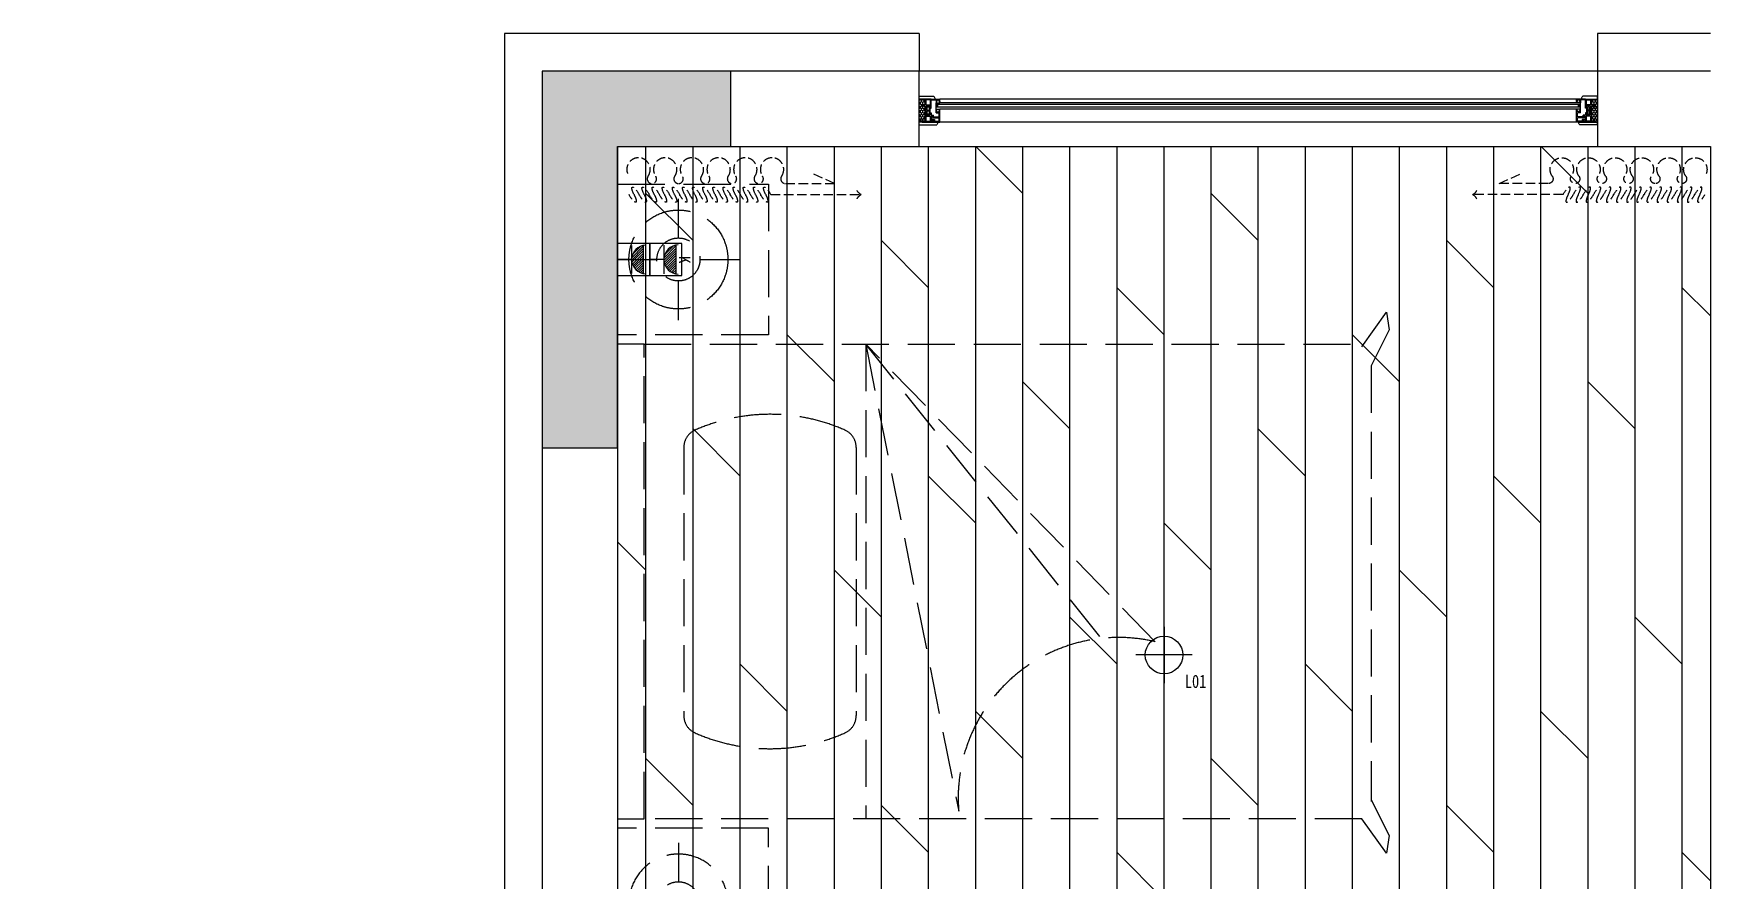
# Model space of a CAD drawing. Header units: millimetres. Extents: x -28014 to 297841, y -81741 to 47579.
# Drawn here: x 82283 to 86733, y -25408 to -23159 of the extents above; entities that cross this region are included whole.
import ezdxf

# ---------------------------------------------------------------- set-up
doc = ezdxf.new("R2010")
doc.units = ezdxf.units.MM
doc.header["$MEASUREMENT"] = 0
doc.linetypes.add('__DASH', pattern=[0.35, 0.25, -0.1])
for name, color, linetype in [('A-楼面-家具', 8, 'Continuous'), ('AR9-剪力墙（柱）填充', 250, 'Continuous'), ('AR9-剪力墙（柱）线', 6, 'Continuous'), ('AR9-墙线', 160, 'Continuous'), ('AR9-建筑幕墙（窗）', 12, 'Continuous'), ('DS-4BS-窗帘', 136, 'Continuous'), ('EM-强电图标', 14, 'Continuous'), ('FC-地面造型线', 136, 'Continuous'), ('FF-活动家具', 51, 'Continuous'), ('RC-天花灯具', 2, 'Continuous'), ('SURFACE', 6, 'Continuous')]:
    doc.layers.add(name, color=color, linetype=linetype)
doc.styles.add('宋体', font='', dxfattribs={"width": 0.8})
doc.styles.get('宋体').set_extended_font_data('SimSun')

# ---------------------------------------------------------------- blocks, each defined once
blk = doc.blocks.new('400床头柜')
at = {"layer": 'FF-活动家具', "linetype": '__DASH', "ltscale": 500}
for p, q in [((200, 0), (200, -104.2)), ((38.7, -161.4), (142.9, -161.4)), ((257.1, -161.4), (361.3, -161.4)), ((200, -218.4), (200, -322.7))]:
    blk.add_line(p, q, dxfattribs=at)
blk.add_lwpolyline([(0, -400), (0, 0), (400, 0), (400, -400)], close=True, dxfattribs=at)
for radius in [131.3, 57.1]:
    blk.add_circle((200, -161.3), radius, dxfattribs=at)
blk = doc.blocks.new('小户型1200床')
at = {"layer": 'FF-活动家具', "linetype": '__DASH', "ltscale": 500}
for p, q in [((40, -1974.8), (40, -70)), ((1300, -70), (1300, -1979.7)), ((1026.1, -175.8), (313.9, -175.8)), ((1300, -658.5), (40, -658.5)), ((1300, -658.5), (60, -905.2)), ((1026.1, -633), (313.9, -633)), ((510, -1426.8), (1300, -658.5)), ((524.1, -1279.6), (1300, -658.5)), ((-51.7, -2040.3), (40, -1974.8)), ((90.5, -2000), (-4.6, -2047.6)), ((1242.8, -2000), (85.5, -2000)), ((1337.9, -2047.6), (1242.8, -2000)), ((1293.2, -1974.8), (1384.9, -2040.3)), ((-4.6, -2047.6), (-51.7, -2040.3)), ((1384.9, -2040.3), (1337.9, -2047.6))]:
    blk.add_line(p, q, dxfattribs=at)
blk.add_lwpolyline([(1300, -70), (1300, 0), (40, 0), (40, -70)], close=True, dxfattribs=at)
for centre, radius, start, end in [((313.9, -225.6), 50, 90, 156.1601), ((1026.1, -225.6), 50, 23.8399, 90), ((718.2, -404.3), 492.1, 156.184, 203.8399), ((621.8, -404.3), 492.1, 336.1601, 23.816), ((313.9, -583), 50, 203.8399, 270), ((1026.1, -583), 50, 270, 336.1601), ((95.9, -1329.2), 425.5, 346.739, 94.8385)]:
    blk.add_arc(centre, radius, start, end, dxfattribs=at)
blk = doc.blocks.new('s54deg2541')
at = {"layer": 'A-楼面-家具', "color": 0, "xscale": -1}
blk.add_blockref('400床头柜', (40839, 5184.6), dxfattribs=at)
at = {"layer": 'A-楼面-家具'}
blk.add_blockref('小户型1200床', (40824, 5184.6), dxfattribs=at)
at = {"layer": 'A-楼面-家具', "color": 0}
blk.add_blockref('400床头柜', (42149, 5184.6), dxfattribs=at)
blk = doc.blocks.new('*U165')
at = {"layer": 'AR9-建筑幕墙（窗）'}
h = blk.add_hatch(dxfattribs=at)
h.set_pattern_fill('HONEY', color=250, scale=2.333308)
h.set_pattern_definition([(2e-09, (-50793.7736, 158863.649), (5.55618969, 3.20786685), [3.70412646, -7.40825292]), (120, (-50793.7736, 158863.649), (-5.55618903, 3.207867997), [3.70412646, -7.40825292]), (60, (-50793.7736, 158863.649), (6.64e-07, 6.415734844), [-7.40825292, 3.70412646])])
h.paths.add_polyline_path([(-28.1, 330.1), (33.1, 330.1), (33.1, 345.7), (-28.1, 345.7)])
h = blk.add_hatch(dxfattribs=at)
h.set_pattern_fill('HONEY', color=250, scale=2.333308)
h.set_pattern_definition([(2e-09, (-50793.7736, 157409.3308), (5.55618969, 3.20786685), [3.70412646, -7.40825292]), (120, (-50793.7736, 157409.3308), (-5.55618903, 3.207867997), [3.70412646, -7.40825292]), (60, (-50793.7736, 157409.3308), (6.64e-07, 6.415734844), [-7.40825292, 3.70412646])])
h.paths.add_polyline_path([(-28.1, -1438.8), (33.1, -1438.8), (33.1, -1454.3), (-28.1, -1454.3)])
for p, q in [((-35.8, 345.7), (-35.8, 306.8)), ((40.8, 345.7), (-35.8, 345.7)), ((-28.1, 330.1), (-28.1, 345.7)), ((-28.1, 330.1), (-28.1, 345.7)), ((-28.1, 325.4), (-28.1, 345.7)), ((-28.1, 313.8), (-28.1, 330.1)), ((-28.1, 313.8), (-28.1, 300.6)), ((33.1, 301.2), (33.1, 345.7)), ((33.1, 301.2), (33.1, 345.7)), ((33.1, 296.5), (33.1, 345.7)), ((33.1, 337.9), (33.1, 290.5)), ((40.8, 345.7), (40.8, 298.9)), ((-28.1, 300.6), (-28.1, 290.5)), ((-28.1, -1399.1), (-28.1, 290.5)), ((-21.8, 290.5), (-28.1, 290.5)), ((-21.8, 290.5), (-17.9, 290.5)), ((-17.9, -1399.1), (-17.9, 290.5)), ((-1.6, -1399.1), (-1.6, 290.5)), ((2.3, 290.5), (-1.6, 290.5)), ((33.1, 290.5), (2.3, 290.5)), ((33.1, -1399.1), (33.1, 290.5)), ((-35.8, -1454.3), (-35.8, -1415.4)), ((-21.8, -1399.1), (-28.1, -1399.1)), ((-28.1, -1409.2), (-28.1, -1399.1)), ((-28.1, -1422.4), (-28.1, -1409.2)), ((-28.1, -1422.4), (-28.1, -1438.8)), ((-21.8, -1399.1), (-17.9, -1399.1)), ((2.3, -1399.1), (-1.6, -1399.1)), ((33.1, -1399.1), (2.3, -1399.1)), ((33.1, -1446.5), (33.1, -1399.1)), ((33.1, -1405.1), (33.1, -1454.3)), ((33.1, -1409.9), (33.1, -1454.3)), ((33.1, -1409.9), (33.1, -1454.3)), ((40.8, -1454.3), (40.8, -1407.5)), ((40.8, -1454.3), (-35.8, -1454.3)), ((-28.1, -1434), (-28.1, -1454.3)), ((-28.1, -1438.8), (-28.1, -1454.3)), ((-28.1, -1438.8), (-28.1, -1454.3))]:
    blk.add_line(p, q, dxfattribs=at)
at = {"layer": 'AR9-建筑幕墙（窗）', "color": 8}
for p, q in [((-28.1, 330.1), (-12.5, 330.1)), ((-25.7, 316.1), (-25.7, 327.8)), ((-25.7, 327.8), (-12.5, 327.8)), ((-25.7, 316.1), (-12.5, 316.1)), ((-25.7, 313.8), (-25.7, 300.6)), ((-3.9, 313.8), (-25.7, 313.8)), ((-12.5, 330.1), (-12.5, 337.9)), ((-12.5, 337.9), (-5.5, 337.9)), ((-12.5, 327.8), (-12.5, 316.1)), ((-10.2, 330.1), (-10.2, 335.6)), ((-5.5, 335.6), (-10.2, 335.6)), ((-10.2, 330.1), (30.7, 330.1)), ((-10.2, 327.8), (-6.3, 327.8)), ((-10.2, 327.8), (-10.2, 316.1)), ((-10.2, 316.1), (-6.3, 316.1)), ((-6.3, 327.8), (-6.3, 327)), ((-6.3, 327), (-3.9, 327)), ((-6.3, 316.1), (-6.3, 316.9)), ((-6.3, 316.9), (-3.9, 316.9)), ((-5.5, 337.9), (-5.5, 335.6)), ((-3.9, 327), (-3.9, 330.1)), ((-3.9, 316.9), (-3.9, 313.8)), ((1.1, 324.7), (1.1, 319.2)), ((3.4, 324.7), (3.4, 319.2)), ((8.5, 327), (8.5, 330.1)), ((10.8, 327), (8.5, 327)), ((10.8, 316.9), (8.5, 316.9)), ((8.5, 316.9), (8.5, 313.8)), ((8.5, 313.8), (10.8, 313.8)), ((10.8, 327.8), (14.7, 327.8)), ((10.8, 327.8), (10.8, 327)), ((10.8, 316.1), (10.8, 316.9)), ((10.8, 316.1), (14.7, 316.1)), ((10.8, 313.8), (14.7, 313.8)), ((14.7, 327.8), (14.7, 316.1)), ((14.7, 313.8), (14.7, 307.6)), ((17.1, 327.8), (30.7, 327.8)), ((17.1, 327.8), (17.1, 316.1)), ((17.1, 316.1), (30.7, 316.1)), ((17.1, 313.8), (30.7, 313.8)), ((17.1, 309.9), (17.1, 313.8)), ((17.1, 313.8), (17.1, 309.9)), ((21.7, 313.8), (21.7, 292.8)), ((33.1, 337.9), (26.1, 337.9)), ((26.1, 337.9), (26.1, 335.6)), ((26.1, 335.6), (30.7, 335.6)), ((26.1, 313.8), (26.1, 305.2)), ((30.7, 335.6), (30.7, 330.1)), ((30.7, 327.8), (30.7, 316.1)), ((30.7, 313.8), (30.7, 309.9)), ((-25.7, 300.6), (-21.8, 300.6)), ((-25.7, 298.2), (-25.7, 292.8)), ((-25.7, 298.2), (-21.8, 298.2)), ((-21.8, 292.8), (-25.7, 292.8)), ((-25.7, 292.8), (-21.8, 292.8)), ((-21.8, 300.6), (-21.8, 298.2)), ((-21.8, 300.6), (-17.9, 300.6)), ((-21.8, 292.8), (-21.8, 290.5)), ((-17.9, 300.6), (-17.9, 290.5)), ((-13.3, 300.6), (-17.9, 300.6)), ((-13.3, -1409.2), (-13.3, 300.6)), ((-6.3, 300.6), (-13.3, 300.6)), ((-6.3, 295.9), (-13.3, 300.6)), ((-6.3, 300.6), (-13.3, 295.9)), ((-6.3, 295.9), (-13.3, 295.9)), ((-6.3, -1409.2), (-6.3, 300.6)), ((-1.6, 300.6), (-6.3, 300.6)), ((-1.6, 300.6), (-1.6, 290.5)), ((2.3, 300.6), (-1.6, 300.6)), ((8.5, 300.6), (2.3, 300.6)), ((2.3, 300.6), (2.3, 298.2)), ((6.2, 298.2), (2.3, 298.2)), ((6.2, 292.8), (2.3, 292.8)), ((2.3, 292.8), (2.3, 290.5)), ((6.2, 298.2), (6.2, 292.8)), ((8.5, 300.6), (8.5, 292.8)), ((19.4, 292.8), (8.5, 292.8)), ((19.4, 307.6), (14.7, 307.6)), ((19.4, 309.9), (17.1, 309.9)), ((19.4, 309.9), (17.1, 309.9)), ((19.4, 309.9), (19.4, 307.6)), ((19.4, 309.9), (19.4, 292.8)), ((30.7, 292.8), (21.7, 292.8)), ((26.1, 305.2), (30.7, 305.2)), ((28.4, 309.9), (30.7, 309.9)), ((28.4, 309.9), (28.4, 307.6)), ((28.4, 307.6), (33.1, 307.6)), ((30.7, 305.2), (30.7, 292.8)), ((-21.8, -1401.4), (-25.7, -1401.4)), ((-25.7, -1401.4), (-21.8, -1401.4)), ((-25.7, -1406.9), (-25.7, -1401.4)), ((-25.7, -1406.9), (-21.8, -1406.9)), ((-25.7, -1422.4), (-25.7, -1409.2)), ((-25.7, -1409.2), (-21.8, -1409.2)), ((-3.9, -1422.4), (-25.7, -1422.4)), ((-21.8, -1401.4), (-21.8, -1399.1)), ((-21.8, -1409.2), (-21.8, -1406.9)), ((-21.8, -1409.2), (-17.9, -1409.2)), ((-17.9, -1409.2), (-17.9, -1399.1)), ((-13.3, -1409.2), (-17.9, -1409.2)), ((-6.3, -1404.5), (-13.3, -1404.5)), ((-6.3, -1404.5), (-13.3, -1409.2)), ((-6.3, -1409.2), (-13.3, -1404.5)), ((-6.3, -1409.2), (-13.3, -1409.2)), ((-1.6, -1409.2), (-6.3, -1409.2)), ((-3.9, -1425.5), (-3.9, -1422.4)), ((-1.6, -1409.2), (-1.6, -1399.1)), ((2.3, -1409.2), (-1.6, -1409.2)), ((2.3, -1401.4), (2.3, -1399.1)), ((6.2, -1401.4), (2.3, -1401.4)), ((6.2, -1406.9), (2.3, -1406.9)), ((2.3, -1409.2), (2.3, -1406.9)), ((8.5, -1409.2), (2.3, -1409.2)), ((6.2, -1406.9), (6.2, -1401.4)), ((19.4, -1401.4), (8.5, -1401.4)), ((8.5, -1409.2), (8.5, -1401.4)), ((8.5, -1425.5), (8.5, -1422.4)), ((8.5, -1422.4), (10.8, -1422.4)), ((10.8, -1422.4), (14.7, -1422.4)), ((14.7, -1422.4), (14.7, -1416.2)), ((19.4, -1416.2), (14.7, -1416.2)), ((19.4, -1418.5), (17.1, -1418.5)), ((17.1, -1418.5), (17.1, -1422.4)), ((17.1, -1422.4), (17.1, -1418.5)), ((19.4, -1418.5), (17.1, -1418.5)), ((17.1, -1422.4), (30.7, -1422.4)), ((19.4, -1418.5), (19.4, -1401.4)), ((19.4, -1418.5), (19.4, -1416.2)), ((30.7, -1401.4), (21.7, -1401.4)), ((21.7, -1422.4), (21.7, -1401.4)), ((26.1, -1413.9), (30.7, -1413.9)), ((26.1, -1422.4), (26.1, -1413.9)), ((28.4, -1416.2), (33.1, -1416.2)), ((28.4, -1418.5), (28.4, -1416.2)), ((28.4, -1418.5), (30.7, -1418.5)), ((30.7, -1413.9), (30.7, -1401.4)), ((30.7, -1422.4), (30.7, -1418.5)), ((-28.1, -1438.8), (-12.5, -1438.8)), ((-25.7, -1424.8), (-25.7, -1436.4)), ((-25.7, -1424.8), (-12.5, -1424.8)), ((-25.7, -1436.4), (-12.5, -1436.4)), ((-12.5, -1436.4), (-12.5, -1424.8)), ((-12.5, -1438.8), (-12.5, -1446.5)), ((-12.5, -1446.5), (-5.5, -1446.5)), ((-10.2, -1424.8), (-6.3, -1424.8)), ((-10.2, -1436.4), (-10.2, -1424.8)), ((-10.2, -1436.4), (-6.3, -1436.4)), ((-10.2, -1438.8), (-10.2, -1444.2)), ((-10.2, -1438.8), (30.7, -1438.8)), ((-5.5, -1444.2), (-10.2, -1444.2)), ((-6.3, -1424.8), (-6.3, -1425.5)), ((-6.3, -1425.5), (-3.9, -1425.5)), ((-6.3, -1436.4), (-6.3, -1435.7)), ((-6.3, -1435.7), (-3.9, -1435.7)), ((-5.5, -1446.5), (-5.5, -1444.2)), ((-3.9, -1435.7), (-3.9, -1438.8)), ((1.1, -1433.3), (1.1, -1427.9)), ((3.4, -1433.3), (3.4, -1427.9)), ((10.8, -1425.5), (8.5, -1425.5)), ((10.8, -1435.7), (8.5, -1435.7)), ((8.5, -1435.7), (8.5, -1438.8)), ((10.8, -1424.8), (14.7, -1424.8)), ((10.8, -1424.8), (10.8, -1425.5)), ((10.8, -1436.4), (10.8, -1435.7)), ((10.8, -1436.4), (14.7, -1436.4)), ((14.7, -1436.4), (14.7, -1424.8)), ((17.1, -1424.8), (30.7, -1424.8)), ((17.1, -1436.4), (17.1, -1424.8)), ((17.1, -1436.4), (30.7, -1436.4)), ((26.1, -1446.5), (26.1, -1444.2)), ((26.1, -1444.2), (30.7, -1444.2)), ((33.1, -1446.5), (26.1, -1446.5)), ((30.7, -1436.4), (30.7, -1424.8)), ((30.7, -1444.2), (30.7, -1438.8))]:
    blk.add_line(p, q, dxfattribs=at)
for points in [[(1.1, 324.7), (-7.8, 324.7), (-7.8, 319.2), (1.1, 319.2)], [(10.8, 327), (-6.3, 327)], [(-6.3, 316.9), (10.8, 316.9)], [(3.4, 319.2), (12.4, 319.2), (12.4, 324.7), (3.4, 324.7)], [(14.7, 316.9), (14.7, 316.9), (14.7, 327)], [(1.1, -1433.3), (-7.8, -1433.3), (-7.8, -1427.9), (1.1, -1427.9)], [(-6.3, -1425.5), (10.8, -1425.5)], [(10.8, -1435.7), (-6.3, -1435.7)], [(3.4, -1427.9), (12.4, -1427.9), (12.4, -1433.3), (3.4, -1433.3)], [(14.7, -1425.5), (14.7, -1425.5), (14.7, -1435.7)]]:
    blk.add_lwpolyline(points, dxfattribs=at)
at = {"layer": 'AR9-建筑幕墙（窗）'}
for centre, start, end in [((-26.2, 319), 231.816, 263.2576), ((31.2, 311.1), 276.7424, 308.184), ((-26.2, -1427.6), 96.7424, 128.184), ((31.2, -1419.7), 51.816, 83.2576)]:
    blk.add_arc(centre, 15.5, start, end, dxfattribs=at)
blk = doc.blocks.new('dfhfghjghk')
at = {"layer": 'DS-4BS-窗帘', "linetype": '__DASH', "ltscale": 100}
for p, q in [((-758, -19.6), (-700.6, 6.5)), ((-627.6, -19.6), (-758, -19.6)), ((-588.7, -49), (-828.8, -49))]:
    blk.add_line(p, q, dxfattribs=at)
at = {"layer": 'DS-4BS-窗帘', "linetype": '__DASH', "ltscale": 100, "extrusion": (0, 0, -1)}
for centre, major_axis, start_param, end_param in [((-592.1, 17.9), (0, 31), 4.096799, 6.283139), ((-592.1, 17.9), (0.1, 31), -0.002146, 2.184194), ((-521.2, 17.9), (0, 31), 4.096718, 6.283058), ((-521.2, 17.9), (0.1, 31), -0.002146, 2.184194), ((-450.4, 17.9), (0.1, 31), 4.094915, 6.281255), ((-450.4, 17.9), (-0.1, 31), 0.002617, 2.188957), ((-379.5, 17.9), (0.1, 31), 4.094152, 6.280492), ((-379.5, 17.9), (0, 31), -0.00139, 2.18495), ((-308.6, 17.9), (0, 31), 4.096215, 6.282555), ((-308.6, 17.9), (0.1, 31), -0.002146, 2.184194), ((-237.7, 17.9), (0, 31), 4.098127, 6.284467), ((-237.7, 17.9), (-0.1, 31), 0.001734, 2.188074), ((-627.6, -7.1), (-0.1, 12.4), 0.960001, 3.146341), ((-556.7, -7.1), (0, 12.4), 0.954753, 5.327433), ((-485.8, -7.1), (0, 12.4), 0.95291, 5.32559), ((-414.9, -7.1), (0, 12.4), 0.952987, 5.325667), ((-344, -7.2), (-0.1, 12.4), 3.148476, 5.334816), ((-344, -7.2), (0, 12.4), 0.95495, 3.141289), ((-273.2, -7.2), (0, 12.4), 0.95291, 5.32559)]:
    blk.add_ellipse(centre, major_axis=major_axis, ratio=1, start_param=start_param, end_param=end_param, dxfattribs=at)
at = {"layer": 'DS-4BS-窗帘', "linetype": '__DASH', "ltscale": 100}
for centre, major_axis, ratio, start_param, end_param in [((-840.3, -26.5), (17.9, 17.9), 1, 4.39776, 5.029729), ((-582, -49), (11.5, 20), 0.254545, -1.424879, 1.716714), ((-555.1, -49), (11.5, 20), 0.254545, -1.424879, 1.716714), ((-528.2, -49), (11.5, 20), 0.254545, -1.424879, 1.716714), ((-501.3, -49), (11.5, 20), 0.254545, -1.424879, 1.716714), ((-474.5, -49), (11.5, 20), 0.254545, -1.424879, 1.716714), ((-447.6, -49), (11.5, 20), 0.254545, -1.424879, 1.716714), ((-420.7, -49), (11.5, 20), 0.254545, -1.424879, 1.716714), ((-393.9, -49), (11.5, 20), 0.254545, -1.424879, 1.716714), ((-367, -49), (11.5, 20), 0.254545, -1.424879, 1.716714), ((-340.1, -49), (11.5, 20), 0.254545, -1.424879, 1.716714), ((-313.3, -49), (11.5, 20), 0.254545, -1.424879, 1.716714), ((-286.4, -49), (11.5, 20), 0.254545, -1.424879, 1.716714), ((-259.5, -49), (11.5, 20), 0.254545, -1.424879, 1.716714), ((-232.6, -49), (11.5, 20), 0.254545, -1.424879, 1.716714), ((-840.3, -71.5), (17.9, 17.9), 1, 5.965845, 6.597815), ((-568.5, -49), (11.5, 20), 0.254545, 1.716714, 4.858306), ((-541.6, -49), (11.5, 20), 0.254545, 1.716714, 4.858306), ((-514.8, -49), (11.5, 20), 0.254545, 1.716714, 4.858306), ((-487.9, -49), (11.5, 20), 0.254545, 1.716714, 4.858306), ((-461, -49), (11.5, 20), 0.254545, 1.716714, 4.858306), ((-434.2, -49), (11.5, 20), 0.254545, 1.716714, 4.858306), ((-407.3, -49), (11.5, 20), 0.254545, 1.716714, 4.858306), ((-380.4, -49), (11.5, 20), 0.254545, 1.716714, 4.858306), ((-353.6, -49), (11.5, 20), 0.254545, 1.716714, 4.858306), ((-326.7, -49), (11.5, 20), 0.254545, 1.716714, 4.858306), ((-299.8, -49), (11.5, 20), 0.254545, 1.716714, 4.858306), ((-272.9, -49), (11.5, 20), 0.254545, 1.716714, 4.858306), ((-246.1, -49), (11.5, 20), 0.254545, 1.716714, 4.858306), ((-219.2, -49), (11.5, 20), 0.254545, 1.716714, 4.858306)]:
    blk.add_ellipse(centre, major_axis=major_axis, ratio=ratio, start_param=start_param, end_param=end_param, dxfattribs=at)
blk = doc.blocks.new('筒灯')
for p, q in [((765296.6, -18420.1), (765296.6, -18270.3)), ((765221.7, -18345.2), (765371.5, -18345.2))]:
    blk.add_line(p, q)
blk.add_circle((765296.6, -18345.2), 49.9)
blk = doc.blocks.new('*U446')
blk.add_blockref('筒灯', (9582.4, 554.7))
at = {"insert": (774824, -17738.1), "char_height": 35, "attachment_point": 1, "rotation": 180, "style": '宋体'}
blk.add_mtext_dynamic_manual_height_columns('L01', width=116.714, gutter_width=1, heights=[0], dxfattribs=at)
blk = doc.blocks.new('五孔插座')
at = {"linetype": 'ByBlock'}
for p, q in [((702044.2, -7681.4), (702193.9, -7681.4)), ((702047.5, -7693.4), (702092.7, -7738.6)), ((702048.1, -7681.4), (702109.4, -7742.7)), ((702060.7, -7681.4), (702122.6, -7743.2)), ((702073.4, -7681.4), (702133.8, -7741.8)), ((702086, -7681.4), (702143.8, -7739.1)), ((702098.6, -7681.4), (702152.7, -7735.4)), ((702111.2, -7681.4), (702160.7, -7730.9)), ((702123.9, -7681.4), (702168, -7725.5)), ((702136.5, -7681.4), (702174.5, -7719.3)), ((702149.1, -7681.4), (702180.2, -7712.5)), ((702161.8, -7681.4), (702185.2, -7704.8)), ((702174.4, -7681.4), (702189.4, -7696.4)), ((702187, -7681.4), (702192.6, -7687)), ((702044.2, -7743.3), (702193.9, -7743.3)), ((702119, -7743.3), (702119, -7818.3))]:
    blk.add_line(p, q, dxfattribs=at)
blk.add_arc((702119, -7667.1), 76.2, 180.89166, 359.10834, dxfattribs=at)
blk = doc.blocks.new('*U78')
blk.add_lwpolyline([(701741.3, -9390.9), (701826.3, -9390.9), (701826.3, -9305.9), (701741.3, -9305.9)], close=True)
at = {"xscale": 0.496079054735609, "yscale": 0.496079054735609, "zscale": 0.496079054735609}
blk.add_blockref('五孔插座', (353477.3, -5512.4), dxfattribs=at)
blk = doc.blocks.new('空调插座')
at = {"linetype": 'ByBlock'}
for p, q in [((703639.7, -7681.4), (703789.3, -7681.4)), ((703643, -7693.4), (703688.2, -7738.6)), ((703643.6, -7681.4), (703704.9, -7742.7)), ((703656.2, -7681.4), (703718, -7743.2)), ((703668.8, -7681.4), (703729.3, -7741.8)), ((703681.5, -7681.4), (703739.2, -7739.1)), ((703694.1, -7681.4), (703748.1, -7735.4)), ((703706.7, -7681.4), (703756.2, -7730.9)), ((703719.3, -7681.4), (703763.4, -7725.5)), ((703732, -7681.4), (703769.9, -7719.3)), ((703744.6, -7681.4), (703775.7, -7712.5)), ((703757.2, -7681.4), (703780.7, -7704.8)), ((703769.8, -7681.4), (703784.8, -7696.4)), ((703782.5, -7681.4), (703788, -7687)), ((703639.7, -7743.3), (703789.3, -7743.3)), ((703714.5, -7743.3), (703714.5, -7818.3))]:
    blk.add_line(p, q, dxfattribs=at)
blk.add_arc((703714.5, -7667.1), 76.2, 180.89166, 359.10834, dxfattribs=at)
at = {"linetype": 'ByBlock', "style": '宋体'}
blk.add_text('K', height=60, dxfattribs=at).set_placement((703694.8, -7665.6))
blk = doc.blocks.new('*U138')
blk.add_lwpolyline([(701741.3, -9390.9), (701826.3, -9390.9), (701826.3, -9305.9), (701741.3, -9305.9)], close=True)
at = {"xscale": 0.5067851083448388, "yscale": 0.5067851083448388, "zscale": 0.5067851083448388}
blk.add_blockref('空调插座', (345151.8, -5428.7), dxfattribs=at)

msp = doc.modelspace()

# ---------------------------------------------------------------- hatches: boundary and pattern name
at = {"layer": 'AR9-剪力墙（柱）填充'}
msp.add_hatch(color=256, dxfattribs=at).paths.add_polyline_path([(84133.221, -23459.028), (84133.221, -23259.028), (83633.221, -23259.028), (83633.221, -24259.028), (83833.221, -24259.028), (83833.221, -23459.028)])
at = {"layer": 'FC-地面造型线'}
h = msp.add_hatch(dxfattribs=at)
h.set_pattern_fill('DOLMIT', color=250, scale=500, angle=90)
h.set_pattern_definition([(90, (82283.22, -31459.03), (-125, 8e-15), []), (135, (82283.22, -31459.03), (-250, -250), [176.777, -353.553])])
h.paths.add_polyline_path([(89908.221, -26359.028), (89633.221, -26359.028), (89633.221, -25859.028), (89633.221, -25859.028), (89633.221, -25759.028), (89733.221, -25759.028), (89733.221, -25709.028), (89793.221, -25709.028), (89833.221, -25719.028), (89833.221, -25759.028), (89733.221, -25759.028), (89733.221, -24659.028), (89833.221, -24659.028), (89833.221, -24699.028), (89793.221, -24699.028), (89793.221, -24709.028), (89733.221, -24709.028), (89733.221, -24659.028), (89633.221, -24659.028), (89633.221, -24109.028), (88633.221, -24109.028), (88633.221, -24309.028), (88673.221, -24309.028), (88673.221, -24759.028), (88633.221, -24759.028), (88633.221, -26359.028), (88356.221, -26359.028), (88311.221, -26359.028), (88311.221, -26370.028), (88306.221, -26370.028), (88313.221, -26359.028), (88313.221, -26299.028), (88313.221, -26239.028), (87553.221, -26239.028), (87553.221, -26299.028), (87553.221, -26359.028), (87560.221, -26359.028), (87547.221, -26359.028), (87510.221, -26359.028), (86733.221, -26359.028), (86633.221, -26359.028), (86633.221, -26259.028), (86733.221, -26259.028), (86733.221, -23459.028), (86433.221, -23459.028), (84633.221, -23459.028), (83833.221, -23459.028), (83833.221, -24259.028), (83833.221, -26259.028), (83983.221, -26259.028), (85183.221, -26259.028), (85733.221, -26259.028), (85733.221, -26359.028), (85183.221, -26359.028), (85183.221, -26959.028), (85063.221, -26959.028), (85063.221, -26379.028), (84103.221, -26379.028), (84103.221, -26936.028), (84103.221, -26979.028), (84094.221, -26979.028), (84083.221, -26979.028), (84023.221, -26979.028), (83963.221, -26979.028), (83963.221, -27739.028), (84023.221, -27739.028), (84083.221, -27739.028), (84098.221, -27739.028), (84103.221, -27739.028), (84103.221, -27782.028), (84103.221, -27859.028), (84133.221, -27859.028), (84133.221, -28059.028), (83983.221, -28059.028), (82283.221, -28059.028), (82283.221, -31459.028), (82483.221, -31459.028), (84883.221, -31459.028), (85083.221, -31459.028), (85083.221, -30859.028), (85083.221, -28059.028), (85033.221, -28059.028), (85033.221, -27859.028), (85283.221, -27859.028), (85283.221, -29559.028), (85283.221, -30859.028), (85583.221, -30859.028), (85783.221, -30859.028), (85783.221, -31059.028), (85783.221, -30859.028), (86683.221, -30859.028), (88183.221, -30859.028), (89183.221, -30859.028), (90683.221, -30859.028), (91083.221, -30859.028), (91083.221, -28359.028), (91083.221, -28209.028), (89908.221, -28209.028)])

# ---------------------------------------------------------------- linework, layer by layer
at = {"layer": 'AR9-剪力墙（柱）线'}
for p, q in [((84133.221, -23259.028), (83633.221, -23259.028)), ((83633.221, -23259.028), (83633.221, -24259.028)), ((84133.221, -23459.028), (84133.221, -23259.028)), ((83833.221, -24259.028), (83833.221, -23459.028)), ((83833.221, -23459.028), (84133.221, -23459.028)), ((83633.221, -24259.028), (83833.221, -24259.028))]:
    msp.add_line(p, q, dxfattribs=at)
at = {"layer": 'AR9-墙线'}
for p, q in [((86433.221, -23159.028), (86433.221, -23259.028)), ((83633.221, -23259.028), (83633.221, -26159.028)), ((84633.221, -23259.028), (83633.221, -23259.028)), ((84633.221, -23459.028), (84633.221, -23259.028)), ((86733.221, -23259.028), (86433.221, -23259.028)), ((86433.221, -23259.028), (86433.221, -23459.028)), ((83833.221, -23459.028), (83833.221, -26259.028)), ((83833.221, -23459.028), (84633.221, -23459.028)), ((86433.221, -23459.028), (86733.221, -23459.028)), ((86733.221, -23459.028), (86733.221, -26259.028))]:
    msp.add_line(p, q, dxfattribs=at)
at = {"layer": 'AR9-建筑幕墙（窗）'}
for p, q in [((86433.221, -23259.028), (84633.221, -23259.028)), ((84633.221, -23459.028), (86433.221, -23459.028))]:
    msp.add_line(p, q, dxfattribs=at)
at = {"layer": 'SURFACE'}
for p, q in [((83533.221, -23159.028), (83533.221, -26059.028)), ((84633.221, -23159.028), (83533.221, -23159.028)), ((84633.221, -23159.028), (84633.221, -23259.028)), ((86733.221, -23159.028), (86433.221, -23159.028))]:
    msp.add_line(p, q, dxfattribs=at)

# ---------------------------------------------------------------- block references
at = {"layer": 'A-楼面-家具', "rotation": 90}
msp.add_blockref('s54deg2541', (89017.82, -66107.982), dxfattribs=at)
at = {"layer": 'AR9-建筑幕墙（窗）', "xscale": -1, "rotation": 90}
msp.add_blockref('*U165', (84978.903, -23361.045), dxfattribs=at)
at = {"layer": 'DS-4BS-窗帘', "xscale": -1}
msp.add_blockref('dfhfghjghk', (83650.9, -23537.78), dxfattribs=at)
at = {"layer": 'DS-4BS-窗帘'}
msp.add_blockref('dfhfghjghk', (86930.77, -23537.78), dxfattribs=at)
at = {"layer": 'EM-强电图标', "color": 8, "rotation": 270.000000000014}
for name, p in [('*U78', (93224.133, 678024.78)), ('*U138', (93309.133, 678024.78))]:
    msp.add_blockref(name, p, dxfattribs=at)
at = {"layer": 'RC-天花灯具', "xscale": 1.001333333332396, "yscale": 1.001333333332396, "zscale": 1.001333333332396, "rotation": 180}
msp.add_blockref('*U446', (861195.394, -42623.32), dxfattribs=at)

doc.saveas('drawing.dxf')
